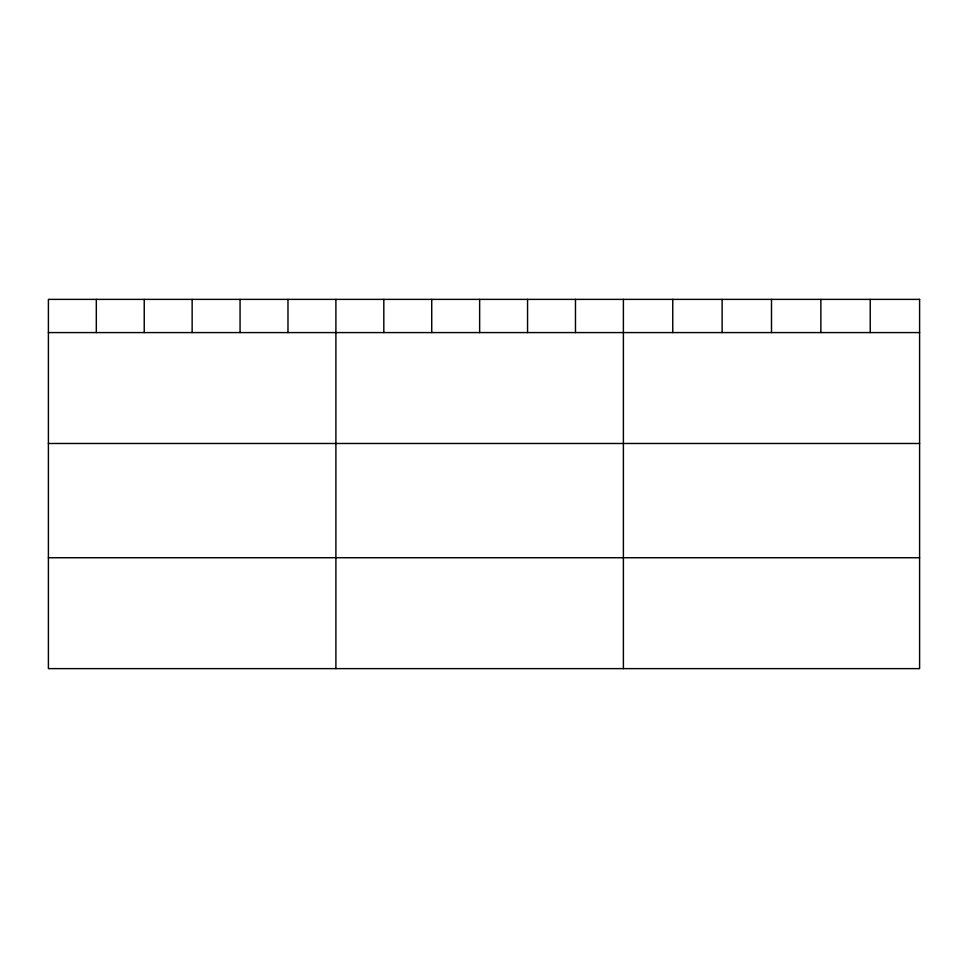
<?xml version="1.0" encoding="UTF-8"?>
<svg xmlns="http://www.w3.org/2000/svg" width="968" height="968" viewBox="0 0 968 968"><rect width="100%" height="100%" fill="white"/><g stroke="black" fill="none" stroke-linecap="round" stroke-linejoin="round"><path stroke-width="1.45" d="M48.4 332.581L919.6 332.581M48.4 443.477L919.6 443.477M48.4 557.725L919.6 557.725M870.232 299.378L870.232 332.581M820.864 299.378L820.864 332.581M771.496 299.378L771.496 332.581M722.128 299.378L722.128 332.581M672.76 299.378L672.76 332.581M623.392 299.378L623.392 668.622M575.476 299.378L575.476 332.581M527.56 299.378L527.56 332.581M479.644 299.378L479.644 332.581M431.728 299.378L431.728 332.581M383.812 299.378L383.812 332.581M335.896 299.378L335.896 668.622M287.98 299.378L287.98 332.581M240.064 299.378L240.064 332.581M192.148 299.378L192.148 332.581M144.232 299.378L144.232 332.581M96.316 299.378L96.316 332.581M919.6 299.378L48.4 299.378L48.4 668.622L919.6 668.622L919.6 299.378"/></g></svg>
